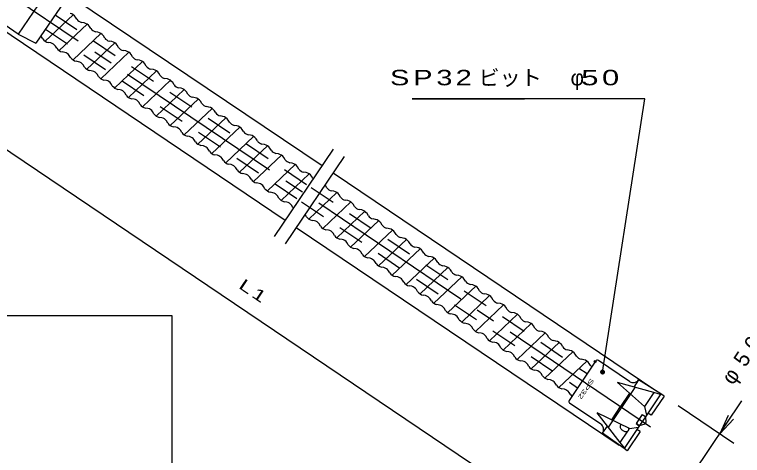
# Model space of a CAD drawing. Units: millimetres at full size, sheet at 1:3; details may follow other scales. Extents: x 60 to 2463, y 60 to 1722.
# Drawn here: x 1109 to 1661, y 294 to 628 of the extents above; entities that cross this region are included whole.
import ezdxf
from ezdxf.enums import TextEntityAlignment as Align

# ---------------------------------------------------------------- set-up
doc = ezdxf.new("R2010")
doc.units = ezdxf.units.MM
doc.header["$LTSCALE"] = 3
doc.header["$PDMODE"] = 32
doc.header["$PDSIZE"] = 1.5
for name, pattern in [('USER1', [58.333333, 43.333333, -5, 5, -5]), ('USER2', [11.666667, 6.666667, -5]), ('USER3', [51.666667, 26.666667, -5, 5, -5, 5, -5])]:
    doc.linetypes.add(name, pattern=pattern)
for name, color, linetype, lineweight in [('1 外形線', 7, 'Continuous', 25), ('3 隠れ線', 2, 'USER2', 25), ('4 中心線', 1, 'USER1', 25), ('5 想像線', 6, 'USER3', 25), ('6 寸法線', 4, 'Continuous', 25)]:
    doc.layers.add(name, color=color, linetype=linetype, lineweight=lineweight)
doc.styles.add('@ＭＳ Ｐゴシック', font='')
doc.styles.add('標準ベクトル', font='')
doc.styles.get('@ＭＳ Ｐゴシック').set_extended_font_data('@MS PGothic')
doc.styles.get('標準ベクトル').set_extended_font_data('標準ベクトル')

# ---------------------------------------------------------------- blocks, each defined once
blk = doc.blocks.new('open_arrow')
at = {"color": 0, "linetype": 'Continuous', "lineweight": -2}
blk.add_lwpolyline([(7.5, 1.25), (0, 0), (7.5, -1.25)], dxfattribs=at)
blk = doc.blocks.new('filled_dot')
at = {"color": 0, "linetype": 'Continuous', "lineweight": -2, "const_width": 1.25}
blk.add_lwpolyline([(-0.625, 0, 1), (0.625, 0, 1)], format="xyb", close=True, dxfattribs=at)

msp = doc.modelspace()

# ---------------------------------------------------------------- linework, layer by layer
at = {"layer": '1 外形線'}
for p, q in [((883.015, 823.796), (1342.666, 513.758)), ((855.056, 782.344), (1314.707, 472.306)), ((1135.854, 648.671), (1112.144, 613.52)), ((1147.339, 638.874), (1125.53, 606.541)), ((1112.144, 613.52), (1083.127, 633.092)), ((1132.612, 608.095), (1153.813, 628.172)), ((1156.617, 624.754), (1155.607, 626.42)), ((1143.14, 600.993), (1164.342, 621.07)), ((1162.046, 622.077), (1160.123, 622.389)), ((1167.146, 617.653), (1166.136, 619.318)), ((1112.144, 613.52), (1125.53, 606.541)), ((1153.669, 593.891), (1174.871, 613.968)), ((1172.574, 614.975), (1170.652, 615.288)), ((1130.818, 609.846), (1129.808, 611.512)), ((1177.675, 610.551), (1176.665, 612.216)), ((1183.103, 607.873), (1181.18, 608.186)), ((1136.831, 606.775), (1134.908, 607.088)), ((1141.346, 602.745), (1140.336, 604.41)), ((1164.198, 586.79), (1185.399, 606.866)), ((1188.203, 603.449), (1187.193, 605.115)), ((1147.359, 599.673), (1145.437, 599.986)), ((1151.875, 595.643), (1150.865, 597.309)), ((1174.727, 579.688), (1195.928, 599.765)), ((1193.632, 600.772), (1191.709, 601.084)), ((1198.732, 596.347), (1197.722, 598.013)), ((1157.888, 592.572), (1155.965, 592.884)), ((1185.256, 572.586), (1206.457, 592.663)), ((1204.161, 593.67), (1202.238, 593.983)), ((1209.261, 589.246), (1208.251, 590.911)), ((1162.404, 588.541), (1161.394, 590.207)), ((1168.417, 585.47), (1166.494, 585.782)), ((1195.784, 565.484), (1216.986, 585.561)), ((1214.69, 586.568), (1212.767, 586.881)), ((1172.933, 581.44), (1171.923, 583.105)), ((1219.79, 582.144), (1218.78, 583.809)), ((1225.218, 579.466), (1223.296, 579.779)), ((1178.946, 578.368), (1177.023, 578.681)), ((1183.462, 574.338), (1182.451, 576.003)), ((1206.313, 558.383), (1227.514, 578.459)), ((1230.318, 575.042), (1229.308, 576.708)), ((1189.474, 571.266), (1187.552, 571.579)), ((1193.99, 567.236), (1192.98, 568.902)), ((1216.842, 551.281), (1238.043, 571.358)), ((1235.747, 572.365), (1233.824, 572.677)), ((1240.847, 567.94), (1239.837, 569.606)), ((1200.003, 564.165), (1198.08, 564.477)), ((1227.371, 544.179), (1248.572, 564.256)), ((1246.276, 565.263), (1244.353, 565.576)), ((1204.519, 560.134), (1203.509, 561.8)), ((1251.376, 560.839), (1250.366, 562.504)), ((1256.805, 558.161), (1254.882, 558.474)), ((1210.532, 557.063), (1208.609, 557.375)), ((1215.048, 553.033), (1214.038, 554.698)), ((1237.899, 537.077), (1259.101, 557.154)), ((1261.905, 553.737), (1260.895, 555.402)), ((1221.061, 549.961), (1219.138, 550.274)), ((1225.577, 545.931), (1224.567, 547.597)), ((1248.428, 529.976), (1269.63, 550.052)), ((1267.333, 551.06), (1265.411, 551.372)), ((1272.434, 546.635), (1271.424, 548.301)), ((1231.59, 542.859), (1229.667, 543.172)), ((1258.957, 522.874), (1280.158, 542.951)), ((1277.862, 543.958), (1275.939, 544.27)), ((1282.962, 539.533), (1281.952, 541.199)), ((1236.106, 538.829), (1235.095, 540.495)), ((1242.118, 535.758), (1240.196, 536.07)), ((1269.486, 515.772), (1290.687, 535.849)), ((1288.391, 536.856), (1286.468, 537.169)), ((1246.634, 531.727), (1245.624, 533.393)), ((1293.491, 532.432), (1292.481, 534.097)), ((1298.92, 529.754), (1296.997, 530.067)), ((1252.647, 528.656), (1250.724, 528.969)), ((1257.163, 524.626), (1256.153, 526.291)), ((1280.015, 508.67), (1301.216, 528.747)), ((1304.02, 525.33), (1303.01, 526.995)), ((1263.176, 521.554), (1261.253, 521.867)), ((1267.692, 517.524), (1266.682, 519.19)), ((1290.543, 501.569), (1311.745, 521.645)), ((1309.449, 522.653), (1307.526, 522.965)), ((1314.549, 518.228), (1313.539, 519.894)), ((1273.705, 514.452), (1271.782, 514.765)), ((1301.072, 494.467), (1322.274, 514.544)), ((1319.977, 515.551), (1318.055, 515.863)), ((1278.221, 510.422), (1277.211, 512.088)), ((1325.077, 511.127), (1324.067, 512.792)), ((1330.506, 508.449), (1328.583, 508.762)), ((1350.957, 508.166), (1595.78, 343.031)), ((1284.234, 507.351), (1282.311, 507.663)), ((1288.749, 503.32), (1287.739, 504.986)), ((1311.601, 487.365), (1332.802, 507.442)), ((1335.606, 504.025), (1334.596, 505.69)), ((1294.762, 500.249), (1292.84, 500.562)), ((1299.278, 496.219), (1298.268, 497.884)), ((1346.135, 496.923), (1345.125, 498.589)), ((1305.291, 493.147), (1303.368, 493.46)), ((1332.658, 473.162), (1353.86, 493.238)), ((1351.564, 494.246), (1349.641, 494.558)), ((1356.664, 489.821), (1355.654, 491.487)), ((1309.807, 489.117), (1308.797, 490.783)), ((1315.82, 486.045), (1313.897, 486.358)), ((1343.187, 466.06), (1364.389, 486.137)), ((1362.093, 487.144), (1360.17, 487.456)), ((1320.336, 482.015), (1319.326, 483.681)), ((1367.193, 482.72), (1366.183, 484.385)), ((1372.621, 480.042), (1370.699, 480.355)), ((1330.865, 474.913), (1329.854, 476.579)), ((1353.716, 458.958), (1374.917, 479.035)), ((1377.721, 475.618), (1376.711, 477.283)), ((1336.877, 471.842), (1334.955, 472.155)), ((1341.393, 467.812), (1340.383, 469.477)), ((1364.245, 451.857), (1385.446, 471.933)), ((1383.15, 472.94), (1381.227, 473.253)), ((1388.25, 468.516), (1387.24, 470.182)), ((1322.997, 466.714), (1567.82, 301.579)), ((1347.406, 464.74), (1345.483, 465.053)), ((1374.774, 444.755), (1395.975, 464.832)), ((1393.679, 465.839), (1391.756, 466.151)), ((1351.922, 460.71), (1350.912, 462.376)), ((1398.779, 461.414), (1397.769, 463.08)), ((1404.208, 458.737), (1402.285, 459.05)), ((1357.935, 457.639), (1356.012, 457.951)), ((1362.451, 453.608), (1361.441, 455.274)), ((1385.302, 437.653), (1406.504, 457.73)), ((1409.308, 454.313), (1408.298, 455.978)), ((1368.464, 450.537), (1366.541, 450.849)), ((1372.98, 446.506), (1371.97, 448.172)), ((1395.831, 430.551), (1417.033, 450.628)), ((1414.736, 451.635), (1412.814, 451.948)), ((1419.837, 447.211), (1418.826, 448.876)), ((1378.993, 443.435), (1377.07, 443.748)), ((1406.36, 423.45), (1427.561, 443.526)), ((1425.265, 444.533), (1423.342, 444.846)), ((1430.365, 440.109), (1429.355, 441.775)), ((1383.508, 439.405), (1382.498, 441.07)), ((1389.521, 436.333), (1387.599, 436.646)), ((1416.889, 416.348), (1438.09, 436.425)), ((1435.794, 437.432), (1433.871, 437.744)), ((1394.037, 432.303), (1393.027, 433.969)), ((1440.894, 433.007), (1439.884, 434.673)), ((1400.05, 429.232), (1398.127, 429.544)), ((1404.566, 425.201), (1403.556, 426.867)), ((1427.418, 409.246), (1448.619, 429.323)), ((1446.323, 430.33), (1444.4, 430.643)), ((1451.423, 425.906), (1450.413, 427.571)), ((1410.579, 422.13), (1408.656, 422.442)), ((1415.095, 418.1), (1414.085, 419.765)), ((1437.946, 402.144), (1459.148, 422.221)), ((1456.852, 423.228), (1454.929, 423.541)), ((1461.952, 418.804), (1460.942, 420.469)), ((1421.108, 415.028), (1419.185, 415.341)), ((1448.475, 395.043), (1469.676, 415.119)), ((1467.38, 416.126), (1465.458, 416.439)), ((1425.624, 410.998), (1424.613, 412.663)), ((1472.48, 411.702), (1471.47, 413.368)), ((1477.909, 409.025), (1475.986, 409.337)), ((1431.636, 407.926), (1429.714, 408.239)), ((1436.152, 403.896), (1435.142, 405.562)), ((1459.004, 387.941), (1480.205, 408.018)), ((1483.009, 404.6), (1481.999, 406.266)), ((1442.165, 400.825), (1440.242, 401.137)), ((1446.681, 396.794), (1445.671, 398.46)), ((1469.533, 380.839), (1490.734, 400.916)), ((1488.438, 401.923), (1486.515, 402.236)), ((1493.538, 397.499), (1492.528, 399.164)), ((1452.694, 393.723), (1450.771, 394.035)), ((1480.061, 373.737), (1501.263, 393.814)), ((1498.967, 394.821), (1497.044, 395.134)), ((1504.067, 390.397), (1503.057, 392.062)), ((1457.21, 389.693), (1456.2, 391.358)), ((1463.223, 386.621), (1461.3, 386.934)), ((1490.59, 366.636), (1511.792, 386.712)), ((1509.495, 387.72), (1507.573, 388.032)), ((1467.739, 382.591), (1466.729, 384.257)), ((1514.596, 383.295), (1513.586, 384.961)), ((1473.752, 379.519), (1471.829, 379.832)), ((1478.267, 375.489), (1477.257, 377.155)), ((1501.119, 359.534), (1522.32, 379.611)), ((1520.024, 380.618), (1518.101, 380.93)), ((1525.124, 376.193), (1524.114, 377.859)), ((1484.28, 372.418), (1482.358, 372.73)), ((1488.796, 368.387), (1487.786, 370.053)), ((1511.648, 352.432), (1532.849, 372.509)), ((1530.553, 373.516), (1528.63, 373.829)), ((1535.653, 369.092), (1534.643, 370.757)), ((1494.809, 365.316), (1492.886, 365.629)), ((1522.177, 345.331), (1543.378, 365.407)), ((1550.078, 365.413), (1529.947, 335.568)), ((1541.082, 366.414), (1539.159, 366.727)), ((1575.788, 349.881), (1552.16, 365.818)), ((1499.325, 361.286), (1498.315, 362.951)), ((1546.182, 361.99), (1545.172, 363.656)), ((1505.338, 358.214), (1503.415, 358.527)), ((1509.854, 354.184), (1508.844, 355.85)), ((1515.867, 351.112), (1513.944, 351.425)), ((1520.383, 347.082), (1519.372, 348.748)), ((1587.056, 330.821), (1566.791, 349.06)), ((1594.277, 341.526), (1566.791, 349.06)), ((1582.729, 351.23), (1579.007, 345.712)), ((1599.59, 340.461), (1582.729, 351.23)), ((1526.395, 344.011), (1524.473, 344.323)), ((1579.923, 345.282), (1559.792, 315.437)), ((1530.911, 339.98), (1529.901, 341.646)), ((1575.798, 340.954), (1569.029, 330.919)), ((1594.277, 341.526), (1587.056, 330.821)), ((1599.589, 340.461), (1587.846, 323.051)), ((1602.077, 338.783), (1592.291, 324.275)), ((1599.247, 339.953), (1594.277, 341.527)), ((1602.077, 338.783), (1599.589, 340.461)), ((1553.979, 317.548), (1530.352, 333.485)), ((1568.652, 303.535), (1551.37, 326.198)), ((1575.873, 314.24), (1551.37, 326.198)), ((1562.26, 320.883), (1569.029, 330.919)), ((1587.056, 330.821), (1588.685, 324.295)), ((1592.291, 324.275), (1589.804, 325.953)), ((1585.359, 324.729), (1580.886, 318.096)), ((1585.359, 324.729), (1587.986, 323.258)), ((1587.846, 323.051), (1586.188, 324.169)), ((1587.846, 323.051), (1588.263, 318.712)), ((1555.329, 310.607), (1559.051, 316.125)), ((1583.373, 316.419), (1571.63, 299.009)), ((1575.873, 314.24), (1582.534, 315.175)), ((1580.886, 318.096), (1583.233, 316.211)), ((1583.373, 316.419), (1581.715, 317.537)), ((1583.373, 316.419), (1587.552, 317.658)), ((1571.63, 299.009), (1555.329, 310.608)), ((1568.652, 303.535), (1574.558, 312.291)), ((1583.903, 311.84), (1574.117, 297.331)), ((1575.288, 313.374), (1575.873, 314.24)), ((1583.903, 311.84), (1581.416, 313.517)), ((1571.972, 299.517), (1568.652, 303.535)), ((1574.117, 297.331), (1571.63, 299.009))]:
    msp.add_line(p, q, dxfattribs=at)
for centre, radius, start, end in [((1149.899, 622.368), 7, 35.36613, 76.63387), ((1161.51, 628.227), 6, 215.36383, 256.63395), ((1160.427, 615.266), 7, 35.36613, 76.63387), ((1172.039, 621.125), 6, 215.36383, 256.63395), ((1170.956, 608.165), 7, 35.36613, 76.63387), ((1124.915, 608.039), 6, 35.36605, 43.01942), ((1136.526, 613.898), 7, 215.36613, 256.63387), ((1182.567, 614.023), 6, 215.36383, 256.63395), ((1181.485, 601.063), 7, 35.36613, 76.63387), ((1135.444, 600.938), 6, 35.36605, 76.63008), ((1147.055, 606.796), 7, 215.36613, 256.63387), ((1193.096, 606.922), 6, 215.36383, 256.63395), ((1145.972, 593.836), 6, 35.36605, 76.63008), ((1192.014, 593.961), 7, 35.36613, 76.63387), ((1203.625, 599.82), 6, 215.36383, 256.63395), ((1157.584, 599.695), 7, 215.36613, 256.63387), ((1156.501, 586.734), 6, 35.36605, 76.63008), ((1202.543, 586.86), 7, 35.36613, 76.63387), ((1168.112, 592.593), 7, 215.36613, 256.63387), ((1167.03, 579.632), 6, 35.36605, 76.63008), ((1214.154, 592.718), 6, 215.36383, 256.63395), ((1213.071, 579.758), 7, 35.36613, 76.63387), ((1178.641, 585.491), 7, 215.36613, 256.63387), ((1224.683, 585.616), 6, 215.36383, 256.63395), ((1177.559, 572.531), 6, 35.36605, 76.63008), ((1189.17, 578.389), 7, 215.36613, 256.63387), ((1223.6, 572.656), 7, 35.36613, 76.63387), ((1235.211, 578.515), 6, 215.36383, 256.63395), ((1188.087, 565.429), 6, 35.36605, 76.63008), ((1234.129, 565.554), 7, 35.36613, 76.63387), ((1199.699, 571.288), 7, 215.36613, 256.63387), ((1198.616, 558.327), 6, 35.36605, 76.63008), ((1245.74, 571.413), 6, 215.36383, 256.63395), ((1244.658, 558.453), 7, 35.36613, 76.63387), ((1210.227, 564.186), 7, 215.36613, 256.63387), ((1256.269, 564.311), 6, 215.36383, 256.63395), ((1255.187, 551.351), 7, 35.36613, 76.63387), ((1209.145, 551.225), 6, 35.36605, 76.63008), ((1220.756, 557.084), 7, 215.36613, 256.63387), ((1266.798, 557.21), 6, 215.36383, 256.63395), ((1219.674, 544.124), 6, 35.36605, 76.63008), ((1265.715, 544.249), 7, 35.36613, 76.63387), ((1277.327, 550.108), 6, 215.36383, 256.63395), ((1231.285, 549.982), 7, 215.36613, 256.63387), ((1230.203, 537.022), 6, 35.36605, 76.63008), ((1276.244, 537.147), 7, 35.36613, 76.63387), ((1241.814, 542.881), 7, 215.36613, 256.63387), ((1240.731, 529.92), 6, 35.36605, 76.63008), ((1287.855, 543.006), 6, 215.36383, 256.63395), ((1286.773, 530.046), 7, 35.36613, 76.63387), ((1252.343, 535.779), 7, 215.36613, 256.63387), ((1298.384, 535.904), 6, 215.36383, 256.63395), ((1251.26, 522.818), 6, 35.36605, 76.63008), ((1262.871, 528.677), 7, 215.36613, 256.63387), ((1297.302, 522.944), 7, 35.36613, 76.63387), ((1308.913, 528.803), 6, 215.36383, 256.63395), ((1261.789, 515.717), 6, 35.36605, 76.63008), ((1307.83, 515.842), 7, 35.36613, 76.63387), ((1273.4, 521.575), 7, 215.36613, 256.63387), ((1272.318, 508.615), 6, 35.36605, 76.63008), ((1319.442, 521.701), 6, 215.36383, 256.63395), ((1318.359, 508.74), 7, 35.36613, 76.63387), ((1283.929, 514.474), 7, 215.36613, 256.63387), ((1329.97, 514.599), 6, 215.36383, 256.63395), ((1328.888, 501.639), 7, 35.36613, 76.63387), ((1282.846, 501.513), 6, 35.36605, 76.63008), ((1294.458, 507.372), 7, 215.36613, 256.63387), ((1340.499, 507.497), 6, 215.36383, 219.50122), ((1293.375, 494.412), 6, 35.36605, 76.63008), ((1339.417, 494.537), 7, 35.36613, 39.85865), ((1351.028, 500.396), 6, 215.36383, 256.63395), ((1304.986, 500.27), 7, 215.36613, 256.63387), ((1303.904, 487.31), 6, 35.36605, 76.63008), ((1349.946, 487.435), 7, 35.36613, 76.63387), ((1315.515, 493.168), 7, 215.36613, 256.63387), ((1314.433, 480.208), 6, 35.36605, 76.63008), ((1361.557, 493.294), 6, 215.36383, 256.63395), ((1360.474, 480.333), 7, 35.36613, 76.63387), ((1326.044, 486.067), 7, 215.36613, 221.91127), ((1372.086, 486.192), 6, 215.36383, 256.63395), ((1324.962, 473.106), 6, 35.36605, 37.07425), ((1336.573, 478.965), 7, 215.36613, 256.63387), ((1371.003, 473.232), 7, 35.36613, 76.63387), ((1382.614, 479.09), 6, 215.36383, 256.63395), ((1335.49, 466.005), 6, 35.36605, 76.63008), ((1381.532, 466.13), 7, 35.36613, 76.63387), ((1347.102, 471.863), 7, 215.36613, 256.63387), ((1346.019, 458.903), 6, 35.36605, 76.63008), ((1393.143, 471.989), 6, 215.36383, 256.63395), ((1392.061, 459.028), 7, 35.36613, 76.63387), ((1357.63, 464.762), 7, 215.36613, 256.63387), ((1403.672, 464.887), 6, 215.36383, 256.63395), ((1402.589, 451.927), 7, 35.36613, 76.63387), ((1356.548, 451.801), 6, 35.36605, 76.63008), ((1368.159, 457.66), 7, 215.36613, 256.63387), ((1414.201, 457.785), 6, 215.36383, 256.63395), ((1367.077, 444.699), 6, 35.36605, 76.63008), ((1413.118, 444.825), 7, 35.36613, 76.63387), ((1378.688, 450.558), 7, 215.36613, 256.63387), ((1377.606, 437.598), 6, 35.36605, 76.63008), ((1424.729, 450.683), 6, 215.36383, 256.63395), ((1423.647, 437.723), 7, 35.36613, 76.63387), ((1389.217, 443.456), 7, 215.36613, 256.63387), ((1388.134, 430.496), 6, 35.36605, 76.63008), ((1435.258, 443.582), 6, 215.36383, 256.63395), ((1434.176, 430.621), 7, 35.36613, 76.63387), ((1399.746, 436.355), 7, 215.36613, 256.63387), ((1445.787, 436.48), 6, 215.36383, 256.63395), ((1398.663, 423.394), 6, 35.36605, 76.63008), ((1410.274, 429.253), 7, 215.36613, 256.63387), ((1444.705, 423.52), 7, 35.36613, 76.63387), ((1456.316, 429.378), 6, 215.36383, 256.63395), ((1409.192, 416.292), 6, 35.36605, 76.63008), ((1455.233, 416.418), 7, 35.36613, 76.63387), ((1420.803, 422.151), 7, 215.36613, 256.63387), ((1419.721, 409.191), 6, 35.36605, 76.63008), ((1466.845, 422.277), 6, 215.36383, 256.63395), ((1465.762, 409.316), 7, 35.36613, 76.63387), ((1431.332, 415.049), 7, 215.36613, 256.63387), ((1477.373, 415.175), 6, 215.36383, 256.63395), ((1476.291, 402.214), 7, 35.36613, 76.63387), ((1430.249, 402.089), 6, 35.36605, 76.63008), ((1441.861, 407.948), 7, 215.36613, 256.63387), ((1487.902, 408.073), 6, 215.36383, 256.63395), ((1440.778, 394.987), 6, 35.36605, 76.63008), ((1486.82, 395.113), 7, 35.36613, 76.63387), ((1452.389, 400.846), 7, 215.36613, 256.63387), ((1451.307, 387.885), 6, 35.36605, 76.63008), ((1498.431, 400.971), 6, 215.36383, 256.63395), ((1497.348, 388.011), 7, 35.36613, 76.63387), ((1462.918, 393.744), 7, 215.36613, 256.63387), ((1461.836, 380.784), 6, 35.36605, 76.63008), ((1508.96, 393.87), 6, 215.36383, 256.63395), ((1507.877, 380.909), 7, 35.36613, 76.63387), ((1473.447, 386.642), 7, 215.36613, 256.63387), ((1519.488, 386.768), 6, 215.36383, 256.63395), ((1472.365, 373.682), 6, 35.36605, 76.63008), ((1483.976, 379.541), 7, 215.36613, 256.63387), ((1518.406, 373.807), 7, 35.36613, 76.63387), ((1530.017, 379.666), 6, 215.36383, 256.63395), ((1482.893, 366.58), 6, 35.36605, 76.63008), ((1528.935, 366.706), 7, 35.36613, 76.63387), ((1494.505, 372.439), 7, 215.36613, 256.63387), ((1493.422, 359.479), 6, 35.36605, 76.63008), ((1540.546, 372.564), 6, 215.36383, 256.63395), ((1539.464, 359.604), 7, 35.36613, 76.63387), ((1551.322, 364.574), 1.5, 56, 146), ((1505.033, 365.337), 7, 215.36613, 256.63387), ((1551.075, 365.463), 6, 215.36383, 228.35031), ((1503.951, 352.377), 6, 35.36605, 76.63008), ((1515.562, 358.235), 7, 215.36613, 256.63387), ((1514.48, 345.275), 6, 35.36605, 76.63008), ((1578.584, 354.026), 5, 236, 326), ((1526.091, 351.134), 7, 215.36613, 256.63387), ((1525.008, 338.173), 6, 35.36605, 76.63008), ((1536.62, 344.032), 7, 215.36613, 229.44832), ((1531.191, 334.729), 1.5, 146, 236), ((1585.629, 323.34), 1, 56, 146), ((1551.184, 313.403), 5, 326, 56), ((1571.299, 315.776), 2.649, 167.49531, 182.30253), ((1571.569, 315.92), 2.927, 184.9113, 199.71853), ((1571.076, 315.568), 2.489, 146.8883, 161.69553), ((1571.866, 315.991), 3.231, 199.11953, 213.92676), ((1570.913, 315.309), 2.512, 125.10227, 139.9095), ((1582.274, 318.366), 1, 146, 236), ((1587.268, 318.616), 1, 286.51384, 5.48643), ((1572.171, 315.983), 3.484, 211.0199, 225.82712), ((1572.464, 315.897), 3.637, 221.57411, 236.38133), ((1572.725, 315.74), 3.663, 231.60608, 246.41331), ((1572.938, 315.521), 3.559, 241.86005, 256.66728), ((1573.087, 315.255), 3.341, 253.11673, 267.92396), ((1573.164, 314.959), 3.05, 266.2846, 281.09182), ((1573.163, 314.654), 2.751, 282.3459, 297.15312), ((1573.083, 314.359), 2.533, 301.80131, 316.60854), ((1572.931, 314.095), 2.48, 323.4831, 338.29033), ((1572.453, 313.723), 2.88, 2.41874, 17.22596), ((1572.716, 313.878), 2.614, 344.46124, 359.26846)]:
    msp.add_arc(centre, radius, start, end, dxfattribs=at)
msp.add_point((1549.798, 364.999), dxfattribs=at)
msp.add_point((1549.798, 364.999), dxfattribs=at)
msp.add_point((1549.798, 364.999), dxfattribs=at)
at = {"layer": '3 隠れ線'}
for p, q in [((1140.069, 628.096), (1332.321, 498.42)), ((1132.799, 617.319), (1325.052, 487.643)), ((1334.315, 497.076), (1543.647, 355.879)), ((1327.045, 486.298), (1536.378, 345.102)), ((1587.846, 323.051), (1583.373, 316.419))]:
    msp.add_line(p, q, dxfattribs=at)
at = {"layer": '4 中心線'}
msp.add_line((614.647, 974.658), (1591.724, 315.611), dxfattribs=at)
at = {"layer": '5 想像線'}
for p, q in [((1351.034, 526.163), (1306.339, 459.9)), ((1359.324, 520.571), (1314.63, 454.309))]:
    msp.add_line(p, q, dxfattribs=at)
at = {"layer": '6 寸法線'}
for p, q in [((1532.552, 235.77), (1031.284, 574.212)), ((1599.562, 243.982), (1661.074, 335.176)), ((1612.605, 331.681), (1654.827, 303.203))]:
    msp.add_line(p, q, dxfattribs=at)
msp.add_lwpolyline([(1555.35, 357.059), (1587.502, 564.448), (1581.252, 564.448), (1410.901, 564.448), (1496.076, 564.448)], dxfattribs=at)
msp.add_lwpolyline([(642.112, 400.035), (1228.722, 400.035), (1228.722, 266.863), (642.112, 266.863)], close=True, dxfattribs=at)

# ---------------------------------------------------------------- block references
for name, p, xscale, yscale, rotation in [('filled_dot', (1555.35, 357.059), 1.5, 1.5, 81.2), ('open_arrow', (1644.298, 310.305), 2, 2, 56)]:
    msp.add_blockref(name, p, dxfattribs=dict(at, xscale=xscale, yscale=yscale, rotation=rotation))

# ---------------------------------------------------------------- texts
at = {"layer": '1 外形線', "style": '@ＭＳ Ｐゴシック', "width": 1.65}
msp.add_text('SP32', height=3.372, rotation=236, dxfattribs=at).set_placement((1549.194, 350.755), align=Align.TOP_LEFT)
at = {"layer": '6 寸法線', "style": '標準ベクトル'}
for s, p in [('ビット', (1509.252, 580.448)), ('φ', (1541.252, 580.448))]:
    msp.add_text(s, height=11.73, dxfattribs=at).set_placement(p, align=Align.MIDDLE_RIGHT)
at = {"layer": '6 寸法線', "char_height": 11.73, "attachment_point": 6, "style": '標準ベクトル'}
for s, insert in [('\\T1.2;\\W1.4;SP32', (1458.58, 580.448)), ('\\T1.2;\\W1.5;50', (1570.58, 580.448))]:
    msp.add_mtext(s, dxfattribs=dict(at, insert=insert))
at = {"layer": '6 寸法線', "attachment_point": 5, "style": '標準ベクトル'}
for s, insert, char_height, rotation in [('\\T1.2;\\W1.5;L1', (1290.871, 418.251), 8.798, 325.974), ('\\T1.62;φ50', (1663.467, 367.336), 11.73, 56)]:
    msp.add_mtext(s, dxfattribs=dict(at, insert=insert, char_height=char_height, rotation=rotation))

doc.saveas('drawing.dxf')
